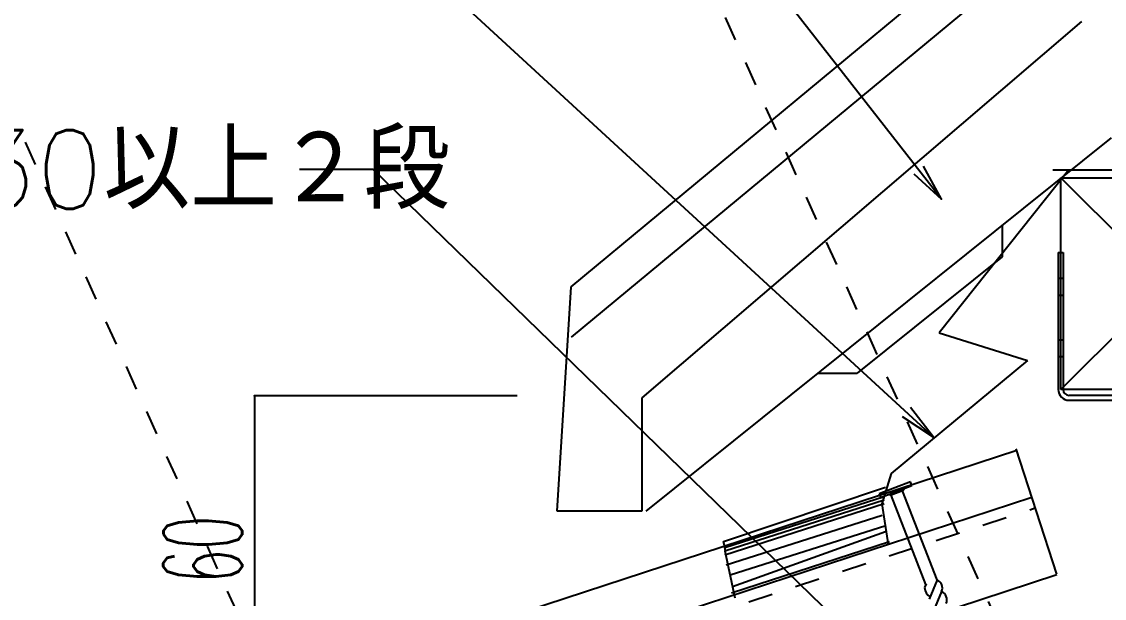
# Model space of a CAD drawing. Extents: x -1727 to 4652, y -2317 to 2357.
# Drawn here: x 2016.9 to 2236.7, y 528.8 to 645.9 of the extents above; entities that cross this region are included whole.
import ezdxf

# ---------------------------------------------------------------- set-up
doc = ezdxf.new("R2010")
doc.units = 0
doc.header["$LTSCALE"] = 5
doc.linetypes.add('DASHED', pattern=[7, 6, -1])
doc.linetypes.add('DOT', pattern=[2, 1, -1])
for name, color, linetype in [('0-1', 7, 'CONTINUOUS'), ('0-2', 7, 'CONTINUOUS'), ('0-3', 7, 'CONTINUOUS'), ('0-F', 7, 'CONTINUOUS')]:
    doc.layers.add(name, color=color, linetype=linetype)
doc.styles.get("Standard").update_dxf_attribs({"font": 'txt.shx', "bigfont": 'extfont.shx'})

msp = doc.modelspace()

# ---------------------------------------------------------------- linework, layer by layer
at = {"layer": '0-1', "color": 7, "linetype": 'CONTINUOUS'}
for p, q in [((2229.4734, 615.7713), (2203.1502, 582.7019)), ((2226.2035, 615.8067), (2275.1991, 615.8112)), ((2270.8441, 614.1933), (2227.8441, 571.1933)), ((2227.8441, 614.1933), (2270.8441, 571.1933)), ((2203.1502, 582.7019), (2221.0558, 577.0871)), ((2221.0558, 577.0871), (2193.3761, 554.1217)), ((2193.3761, 554.1217), (2191.4845, 547.9938)), ((2159.3416, 540.3322), (2192.21, 551.3204)), ((2159.6484, 539.0973), (2191.9522, 549.4762)), ((2159.6484, 538.4272), (2191.9522, 548.8061)), ((2159.6484, 537.6231), (2191.9522, 548.002)), ((2191.4845, 547.9938), (2192.7883, 539.6574)), ((2159.9199, 535.6091), (2191.5353, 545.6335)), ((2192.3064, 543.513), (2160.691, 533.4886)), ((2161.1729, 531.1753), (2192.21, 542.3563)), ((2159.6411, 539.1438), (2159.3416, 540.3322)), ((2159.8681, 537.6937), (2159.6411, 539.1438)), ((2159.6484, 538.4272), (2161.6549, 528.8619)), ((2193.0775, 540.2358), (2160.9802, 529.8258))]:
    msp.add_line(p, q, dxfattribs=at)
at = {"layer": '0-1', "color": 3, "linetype": 'CONTINUOUS'}
for p, q in [((2227.8441, 571.1933), (2227.8441, 614.1933)), ((2227.8441, 614.1933), (2270.8441, 614.1933)), ((2270.8441, 571.1933), (2227.8441, 571.1933))]:
    msp.add_line(p, q, dxfattribs=at)
at = {"layer": '0-1', "color": 6, "linetype": 'CONTINUOUS'}
for p, q in [((2227.3003, 598.9874), (2228.3003, 598.9874)), ((2227.3003, 598.9874), (2227.3003, 571.1874)), ((2228.3003, 598.9874), (2228.3003, 571.1874)), ((2243.8003, 569.9874), (2229.5003, 569.9874)), ((2229.5003, 568.9874), (2243.8003, 568.9874))]:
    msp.add_line(p, q, dxfattribs=at)
at = {"layer": '0-1', "color": 6, "linetype": 'DASHED'}
for p, q in [((2228.3003, 593.6874), (2227.3003, 593.6874)), ((2228.3003, 590.2874), (2227.3003, 590.2874)), ((2228.3003, 581.1874), (2227.3003, 581.1874)), ((2228.3003, 577.7874), (2227.3003, 577.7874))]:
    msp.add_line(p, q, dxfattribs=at)
at = {"layer": '0-1', "color": 4, "linetype": 'CONTINUOUS'}
for p, q in [((2197.3349, 552.4529), (2190.9745, 549.9913)), ((2191.2593, 549.2553), (2197.6197, 551.7169)), ((2197.6197, 551.7169), (2197.3349, 552.4529)), ((2190.9745, 549.9913), (2191.2593, 549.2553)), ((2193.4237, 549.7109), (2192.6967, 549.8117)), ((2193.4237, 549.7109), (2192.6967, 549.8117)), ((2195.7134, 550.5971), (2193.4237, 549.7109)), ((2200.4245, 531.6218), (2193.4237, 549.7109)), ((2195.7134, 550.5971), (2196.1823, 551.1606)), ((2202.7139, 532.5089), (2195.7134, 550.5971)), ((2202.7139, 532.5089), (2201.0725, 528.5831)), ((2200.4687, 531.6929), (2200.1572, 530.948)), ((2203.6321, 530.1365), (2201.9906, 526.2107)), ((2203.6321, 530.1365), (2201.9906, 526.2107))]:
    msp.add_line(p, q, dxfattribs=at)
at = {"layer": '0-1', "color": 6, "linetype": 'CONTINUOUS'}
for radius in [2.2, 1.2]:
    msp.add_arc((2229.5003, 571.1874), radius, 180, 270, dxfattribs=at)
at = {"layer": '0-1', "color": 4, "linetype": 'CONTINUOUS'}
for centre, radius, start, end in [((2201.9984, 530.8681), 1.79, 335.8763, 426.4387), ((2202.4511, 531.089), 2.2981, 183.5154, 239.817), ((2202.9165, 528.4958), 1.79, 335.8763, 426.4387)]:
    msp.add_arc(centre, radius, start, end, dxfattribs=at)
at = {"layer": '0-2', "color": 2, "linetype": 'CONTINUOUS'}
for p, q in [((2128.4411, 592.0504), (2227.8441, 674.5044)), ((2128.5431, 581.8154), (2230.0481, 666.0124)), ((2232.0061, 645.9124), (2142.7841, 569.5054)), ((2238.0241, 622.2624), (2143.5811, 546.5054)), ((2215.8881, 604.5054), (2215.8881, 598.0964)), ((2215.8881, 598.0964), (2186.4791, 574.5054)), ((2125.6051, 546.5054), (2128.4411, 592.0504)), ((2178.4881, 574.5054), (2186.4791, 574.5054)), ((2142.7841, 569.5054), (2142.7841, 546.5054)), ((2218.8912, 558.7923), (2049.1565, 503.2107)), ((2226.9907, 533.6589), (2218.7839, 559.1253)), ((2221.9644, 549.256), (2047.2473, 492.0426)), ((2142.7841, 546.5054), (2125.6051, 546.5054)), ((2029.0858, 468.8436), (2227.0086, 533.6032))]:
    msp.add_line(p, q, dxfattribs=at)
at = {"layer": '0-2', "color": 2, "linetype": 'DOT'}
msp.add_line((2021.9346, 481.3992), (2222.6507, 547.1263), dxfattribs=at)
at = {"layer": '0-3', "color": 7, "linetype": 'CONTINUOUS'}
for p, q in [((2064.18, 569.8779), (2064.1745, 509.7861)), ((2117.4911, 569.8731), (2064.18, 569.8779))]:
    msp.add_line(p, q, dxfattribs=at)
for points in [[(2203.6193, 609.8527), (2119.9202, 716.9715), (2069.9202, 716.976)], [(2201.9711, 561.5243), (2097.6016, 657.6341), (2047.6016, 657.6386)], [(2193.8374, 513.1737), (2088.2823, 615.8605), (2073.2823, 615.8605)], [(2198.0166, 614.9929), (2203.6193, 609.8527), (2199.9865, 616.5321)], [(2195.6072, 565.6853), (2201.9711, 561.5243), (2197.3007, 567.5243)]]:
    msp.add_lwpolyline(points, dxfattribs=at)
at = {"layer": '0-3', "color": 7}
msp.add_point((2064.18, 569.8779), dxfattribs=at)
at = {"layer": '0-F', "color": 1, "linetype": 'DOT'}
for p, q in [((2243.8919, 459.7674), (2129.704, 713.5218)), ((2130.5304, 370.6511), (2016.3424, 624.4055))]:
    msp.add_line(p, q, dxfattribs=at)

# ---------------------------------------------------------------- texts
at = {"layer": '0-3', "color": 7}
msp.add_text('瓦桟木15×30以上２段', height=16, dxfattribs=at).set_placement((1910.7823, 607.8605))
at = {"layer": '0-3', "color": 7, "width": 0.5}
msp.add_text('60', height=16, rotation=89.9948, dxfattribs=at).set_placement((2061.6765, 531.8322))

doc.saveas('drawing.dxf')
